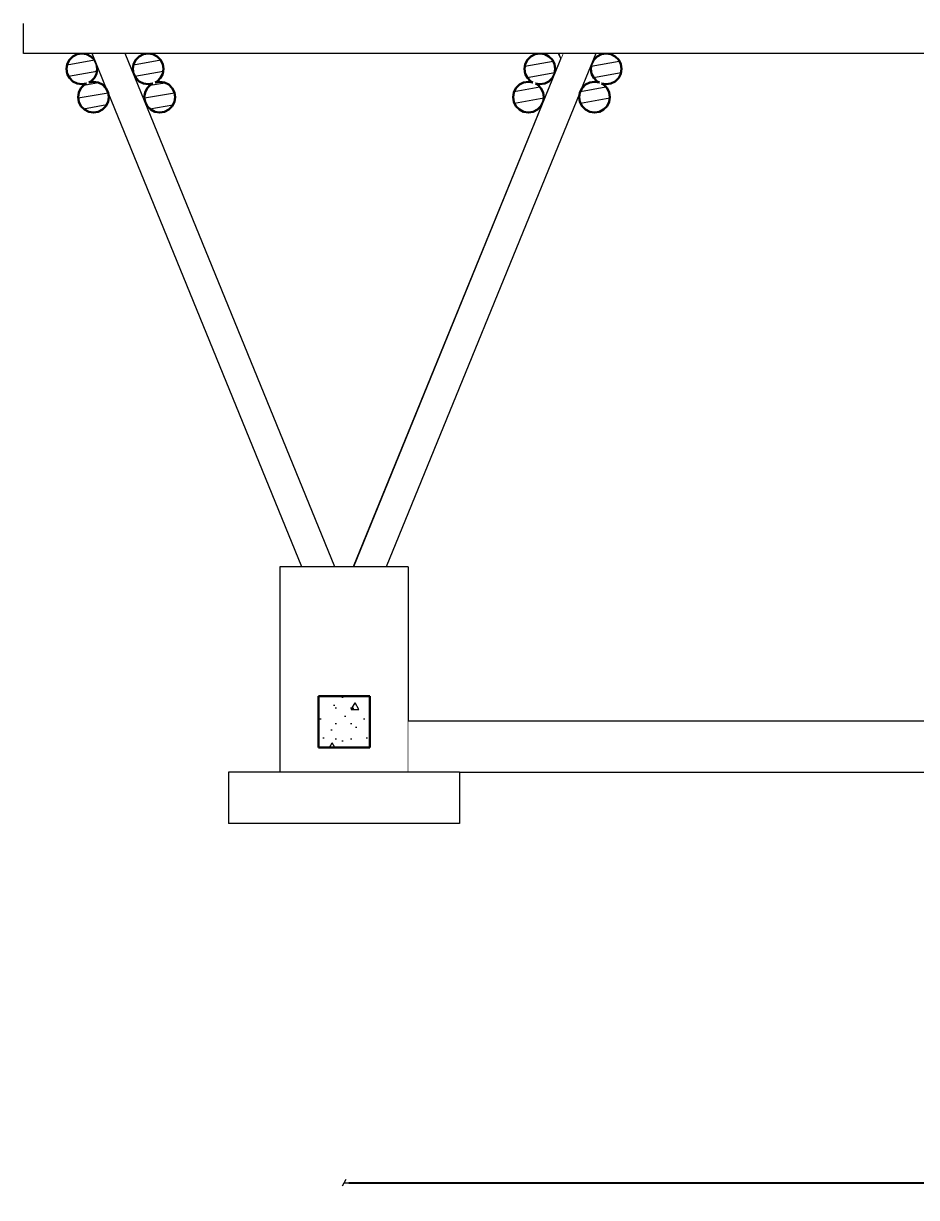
# Model space of a CAD drawing. Header units: millimetres. Extents: x -71878 to 121433, y -67383 to 83273.
# Drawn here: x 3263 to 6745, y -67280 to -62705 of the extents above; entities that cross this region are included whole.
import ezdxf

# ---------------------------------------------------------------- set-up
doc = ezdxf.new("R2010")
doc.units = ezdxf.units.MM
doc.header["$MEASUREMENT"] = 0
doc.set_wipeout_variables(frame=1)
doc.linetypes.add('Wipeout_Contour', pattern=[1000, 0, -1000])
for name, color, linetype, lineweight in [('ACOTACIONES', 7, 'Continuous', 9), ('VIGAS DE CIMENTACION_Pluma_Nº__81', 7, 'Continuous', 30), ('Vigas_Pluma_Nº__81', 7, 'Continuous', 30)]:
    doc.layers.add(name, color=color, linetype=linetype, lineweight=lineweight)
for name, color, linetype in [('COLUMNAS', 7, 'Continuous'), ('Losas', 7, 'Continuous'), ('Vigas', 7, 'Continuous'), ('VIGAS DE CIMENTACION', 7, 'Continuous')]:
    doc.layers.add(name, color=color, linetype=linetype)
for name, color, linetype, lineweight, true_color in [('COLUMNAS_Pluma_Nº__23', 7, 'Continuous', 5, 0x646464), ('Losas_Pluma_Nº__23', 7, 'Continuous', 5, 0x646464), ('VIGAS DE CIMENTACION_Pluma_Nº__23', 7, 'Continuous', 5, 0x646464), ('Vigas_Pluma_Nº__23', 7, 'Continuous', 5, 0x646464)]:
    doc.layers.add(name, color=color, linetype=linetype, lineweight=lineweight, true_color=true_color)
doc.styles.add('Estilo_Generado_2', font='Arial.ttf')
doc.dimstyles.new('Estilo_Generado__1', dxfattribs={"dimtxt": 87.5, "dimasz": 19, "dimexe": 0.18, "dimexo": 0, "dimgap": 0.09, "dimtad": 0, "dimlfac": 0.001, "dimzin": 0, "dimdsep": 46, "dimtxsty": 'Estilo_Generado_2', "dimblk": 'ARROWHEAD_2', "dimblk1": 'ARROWHEAD_2', "dimblk2": 'ARROWHEAD_2', "dimcen": 0.09, "dimse1": 1, "dimse2": 1, "dimclrd": 7, "dimclre": 7, "dimclrt": 7, "dimadec": 0, "dimazin": 0, "dimtfac": 1, "dimtmove": 0, "dimatfit": 3, "dimfxl": 1, "dimtolj": 1, "dimtzin": 0, "dimarcsym": 0})
pattern_1 = [(10, (-22368.785, -65222.404), (-7.81417, 44.31635), [])]

# ---------------------------------------------------------------- blocks, each defined once
blk = doc.blocks.new('ARROWHEAD_2')
at = {"color": 0, "linetype": 'Continuous', "lineweight": 0}
for p, q in [((0, 0), (-1, 0)), ((-0.38, -0.66), (0.38, 0.66))]:
    blk.add_line(p, q, dxfattribs=at)
blk = doc.blocks.new('*D1080')
at = {"layer": 'ACOTACIONES', "color": 7, "linetype": 'Continuous', "lineweight": -2, "transparency": 16777216}
for p, q in [((4532.2, -67222.4), (7134.1, -67222.4)), ((9937.2, -67222.4), (7359.9, -67222.4))]:
    blk.add_line(p, q, dxfattribs=at)
at = {"layer": 'Defpoints', "color": 0, "linetype": 'Continuous', "transparency": 16777216}
for p in [(4513.2, -67222.4), (9956.2, -67222.4), (9956.2, -67222.4)]:
    blk.add_point(p, dxfattribs=at)
at = {"layer": 'ACOTACIONES', "color": 7, "linetype": 'Continuous', "lineweight": -2, "transparency": 16777216, "xscale": 19, "yscale": 19, "zscale": 19, "rotation": 180}
blk.add_blockref('ARROWHEAD_2', (4513.2, -67222.4), dxfattribs=at)
at = {"layer": 'ACOTACIONES', "color": 7, "linetype": 'Continuous', "lineweight": -2, "transparency": 16777216, "xscale": 19, "yscale": 19, "zscale": 19}
blk.add_blockref('ARROWHEAD_2', (9956.2, -67222.4), dxfattribs=at)
at = {"layer": 'ACOTACIONES', "color": 7, "linetype": 'Continuous', "transparency": 16777216, "insert": (7247, -67222.4), "char_height": 87.5, "attachment_point": 5, "style": 'Estilo_Generado_2'}
blk.add_mtext('\\A1;5.44', dxfattribs=at)

msp = doc.modelspace()

# ---------------------------------------------------------------- hatches: boundary and pattern name
at = {"layer": 'Vigas', "linetype": 'Continuous', "lineweight": 0, "true_color": 0xffffff}
h = msp.add_hatch(dxfattribs=at)
h.set_pattern_fill('WOOD_0001', style=0, pattern_type=2)
h.set_pattern_definition(pattern_1)
h.paths.add_polyline_path([(3431.203, -62882.404), (3434.14, -62900.945), (3442.662, -62917.671), (3455.936, -62930.945), (3472.662, -62939.468), (3491.203, -62942.404), (3509.099, -62939.57), (3517.663, -62935.207), (3518.308, -62935.104), (3526.47, -62930.945), (3539.744, -62917.671), (3548.267, -62900.945), (3551.203, -62882.404), (3548.267, -62863.863), (3539.744, -62847.137), (3526.47, -62833.863), (3509.744, -62825.341), (3491.203, -62822.404), (3472.662, -62825.341), (3455.936, -62833.863), (3442.662, -62847.137), (3434.14, -62863.863)])
h = msp.add_hatch(dxfattribs=at)
h.set_pattern_fill('WOOD_0001', style=0, pattern_type=2)
h.set_pattern_definition(pattern_1)
h.paths.add_polyline_path([(3689.652, -62882.404), (3692.589, -62900.945), (3701.111, -62917.671), (3714.385, -62930.945), (3731.111, -62939.468), (3749.652, -62942.404), (3767.394, -62939.594), (3776.005, -62935.207), (3776.805, -62935.08), (3784.919, -62930.945), (3798.193, -62917.671), (3806.716, -62900.945), (3809.652, -62882.404), (3806.716, -62863.863), (3798.193, -62847.137), (3784.919, -62833.863), (3768.193, -62825.341), (3749.652, -62822.404), (3731.111, -62825.341), (3714.385, -62833.863), (3701.111, -62847.137), (3692.589, -62863.863)])
h = msp.add_hatch(dxfattribs=at)
h.set_pattern_fill('WOOD_0001', style=0, pattern_type=2)
h.set_pattern_definition(pattern_1)
h.paths.add_polyline_path([(5219.611, -62863.863), (5216.674, -62882.404), (5219.611, -62900.945), (5228.133, -62917.671), (5241.407, -62930.945), (5249.521, -62935.08), (5250.321, -62935.207), (5258.933, -62939.594), (5276.674, -62942.404), (5295.215, -62939.468), (5311.941, -62930.945), (5325.215, -62917.671), (5333.738, -62900.945), (5336.674, -62882.404), (5333.738, -62863.863), (5325.215, -62847.137), (5311.941, -62833.863), (5295.215, -62825.341), (5276.674, -62822.404), (5258.133, -62825.341), (5241.407, -62833.863), (5228.133, -62847.137)])
h = msp.add_hatch(dxfattribs=at)
h.set_pattern_fill('WOOD_0001', style=0, pattern_type=2)
h.set_pattern_definition(pattern_1)
h.paths.add_polyline_path([(5475.123, -62882.404), (5478.06, -62900.945), (5486.582, -62917.671), (5499.856, -62930.945), (5516.582, -62939.468), (5535.123, -62942.404), (5553.664, -62939.468), (5570.39, -62930.945), (5583.664, -62917.671), (5592.187, -62900.945), (5595.123, -62882.404), (5592.187, -62863.863), (5583.664, -62847.137), (5570.39, -62833.863), (5553.664, -62825.341), (5535.123, -62822.404), (5516.582, -62825.341), (5499.856, -62833.863), (5486.582, -62847.137), (5478.06, -62863.863)])
h = msp.add_hatch(dxfattribs=at)
h.set_pattern_fill('WOOD_0001', style=0, pattern_type=2)
h.set_pattern_definition(pattern_1)
h.paths.add_polyline_path([(3734.546, -62992.27), (3737.483, -63010.811), (3746.005, -63027.537), (3759.279, -63040.811), (3776.005, -63049.333), (3794.546, -63052.27), (3813.087, -63049.333), (3829.813, -63040.811), (3843.087, -63027.537), (3851.61, -63010.811), (3854.546, -62992.27), (3851.61, -62973.729), (3843.087, -62957.003), (3829.813, -62943.729), (3813.087, -62935.207), (3794.546, -62932.27), (3776.005, -62935.207), (3759.279, -62943.729), (3746.005, -62957.003), (3737.483, -62973.729)])
h = msp.add_hatch(dxfattribs=at)
h.set_pattern_fill('WOOD_0001', style=0, pattern_type=2)
h.set_pattern_definition(pattern_1)
h.paths.add_polyline_path([(5291.78, -62992.27), (5288.844, -62973.729), (5280.321, -62957.003), (5267.047, -62943.729), (5250.321, -62935.207), (5231.78, -62932.27), (5213.239, -62935.207), (5196.513, -62943.729), (5183.239, -62957.003), (5174.717, -62973.729), (5171.78, -62992.27), (5174.717, -63010.811), (5183.239, -63027.537), (5196.513, -63040.811), (5213.239, -63049.333), (5231.78, -63052.27), (5250.321, -63049.333), (5267.047, -63040.811), (5280.321, -63027.537), (5288.844, -63010.811)])
at = {"layer": 'VIGAS DE CIMENTACION', "linetype": 'Continuous', "lineweight": 0, "true_color": 0x000000}
h = msp.add_hatch(dxfattribs=at)
h.set_pattern_fill('HORMIGóN_ARMADO_0001', color=18, style=0, pattern_type=2)
h.set_pattern_definition([(0, (-22368.8, -65222.4), (0, 311.769), [30, -150]), (0, (-22278.8, -65066.52), (0, 311.769), [30, -150]), (60, (-22368.8, -65222.4), (-270, 155.8846), [30, -150]), (60, (-22188.8, -65222.4), (-270, 155.8846), [30, -150]), (120, (-22338.8, -65222.4), (270, 155.8846), [30, -150]), (120, (-22158.8, -65222.4), (270, 155.8846), [30, -150]), (0, (-22368.785, -65192.404), (0, 60), [0, -60, 0, -90]), (45, (-22338.785, -65192.404), (-42.42641, 42.42641), [0, -45, 0, -75])])
h.paths.add_polyline_path([(4413.163, -65326.297), (4413.163, -65526.297), (4613.163, -65526.297), (4613.163, -65326.297)])

# ---------------------------------------------------------------- linework, layer by layer
at = {"layer": 'VIGAS DE CIMENTACION_Pluma_Nº__81', "linetype": 'Continuous'}
for p, q in [((4613.163, -65326.297), (4413.163, -65326.297)), ((4413.163, -65326.297), (4413.163, -65526.297)), ((4613.163, -65326.297), (4613.163, -65526.297)), ((4613.163, -65526.297), (4413.163, -65526.297))]:
    msp.add_line(p, q, dxfattribs=at)
at = {"layer": 'Vigas_Pluma_Nº__81', "linetype": 'Continuous'}
for p, q in [((3526.47, -62930.945), (3518.308, -62935.104)), ((3767.394, -62939.594), (3759.279, -62943.729)), ((3784.919, -62930.945), (3776.805, -62935.08)), ((5241.407, -62930.945), (5249.521, -62935.08)), ((5258.933, -62939.594), (5267.047, -62943.729)), ((5499.856, -62930.945), (5508.22, -62935.207))]:
    msp.add_line(p, q, dxfattribs=at)
at = {"layer": 'Vigas_Pluma_Nº__81', "linetype": 'Continuous', "flags": 128}
for points in [[(3526.47, -62930.945), (3539.744, -62917.671), (3548.267, -62900.945), (3551.203, -62882.404), (3548.267, -62863.863), (3539.744, -62847.137), (3526.47, -62833.863), (3509.744, -62825.341), (3491.203, -62822.404), (3472.662, -62825.341), (3455.936, -62833.863), (3442.662, -62847.137), (3434.14, -62863.863), (3431.203, -62882.404), (3434.14, -62900.945), (3442.662, -62917.671), (3455.936, -62930.945), (3472.662, -62939.468), (3491.203, -62942.404), (3509.099, -62939.57)], [(3784.919, -62930.945), (3798.193, -62917.671), (3806.716, -62900.945), (3809.652, -62882.404), (3806.716, -62863.863), (3798.193, -62847.137), (3784.919, -62833.863), (3768.193, -62825.341), (3749.652, -62822.404), (3731.111, -62825.341), (3714.385, -62833.863), (3701.111, -62847.137), (3692.589, -62863.863), (3689.652, -62882.404), (3692.589, -62900.945), (3701.111, -62917.671), (3714.385, -62930.945), (3731.111, -62939.468), (3749.652, -62942.404), (3767.394, -62939.594)], [(5258.933, -62939.594), (5276.674, -62942.404), (5295.215, -62939.468), (5311.941, -62930.945), (5325.215, -62917.671), (5333.738, -62900.945), (5336.674, -62882.404), (5333.738, -62863.863), (5325.215, -62847.137), (5311.941, -62833.863), (5295.215, -62825.341), (5276.674, -62822.404), (5258.133, -62825.341), (5241.407, -62833.863), (5228.133, -62847.137), (5219.611, -62863.863), (5216.674, -62882.404), (5219.611, -62900.945), (5228.133, -62917.671), (5241.407, -62930.945)], [(5516.582, -62939.468), (5535.123, -62942.404), (5553.664, -62939.468), (5570.39, -62930.945), (5583.664, -62917.671), (5592.187, -62900.945), (5595.123, -62882.404), (5592.187, -62863.863), (5583.664, -62847.137), (5570.39, -62833.863), (5553.664, -62825.341), (5535.123, -62822.404), (5516.582, -62825.341), (5499.856, -62833.863), (5486.582, -62847.137), (5478.06, -62863.863), (5475.123, -62882.404), (5478.06, -62900.945), (5486.582, -62917.671), (5499.856, -62930.945)], [(3759.279, -62943.729), (3746.005, -62957.003), (3737.483, -62973.729), (3734.546, -62992.27), (3737.483, -63010.811), (3746.005, -63027.537), (3759.279, -63040.811), (3776.005, -63049.333), (3794.546, -63052.27), (3813.087, -63049.333), (3829.813, -63040.811), (3843.087, -63027.537), (3851.61, -63010.811), (3854.546, -62992.27), (3851.61, -62973.729), (3843.087, -62957.003), (3829.813, -62943.729), (3813.087, -62935.207), (3794.546, -62932.27), (3776.805, -62935.08)], [(5249.521, -62935.08), (5231.78, -62932.27), (5213.239, -62935.207), (5196.513, -62943.729), (5183.239, -62957.003), (5174.717, -62973.729), (5171.78, -62992.27), (5174.717, -63010.811), (5183.239, -63027.537), (5196.513, -63040.811), (5213.239, -63049.333), (5231.78, -63052.27), (5250.321, -63049.333), (5267.047, -63040.811), (5280.321, -63027.537), (5288.844, -63010.811), (5291.78, -62992.27), (5288.844, -62973.729), (5280.321, -62957.003), (5267.047, -62943.729)]]:
    msp.add_lwpolyline(points, dxfattribs=at)

# ---------------------------------------------------------------- dimensions: what is measured, and where the dimension line sits
at = {"layer": 'ACOTACIONES', "linetype": 'Continuous'}
dim = msp.add_linear_dim(base=(9956.185, -67222.404), p1=(4513.163, -67222.404), p2=(9956.185, -67222.404), dimstyle='Estilo_Generado__1', dxfattribs=at)
dim.commit()
dim.dimension.update_dxf_attribs({"geometry": '*D1080', "text_midpoint": (7247.011, -67222.404), "dimtype": 160})

# ---------------------------------------------------------------- next in the draw order: wipeouts: each hides what was drawn before it
at = {"color": 254, "linetype": 'Wipeout_Contour', "lineweight": 0, "ltscale": 105915.907189}
msp.add_wipeout([(3651.375, -62822.404), (3638.297, -62822.404), (4455.55, -64822.404), (4468.628, -64822.404)], dxfattribs=at).dxf.layer = 'COLUMNAS'
at = {"color": 254, "linetype": 'Wipeout_Contour', "lineweight": 0, "ltscale": 193701.307643}
msp.add_wipeout([(4672.897, -64822.404), (4677.748, -64822.404), (5432.267, -62975.929), (5432.615, -62973.729), (5435.395, -62968.273), (5495.001, -62822.404), (5490.15, -62822.404)], dxfattribs=at).dxf.layer = 'COLUMNAS'

# ---------------------------------------------------------------- next in the draw order: linework, layer by layer
at = {"layer": 'Vigas_Pluma_Nº__81', "linetype": 'Continuous'}
msp.add_line((5516.582, -62939.468), (5524.946, -62943.729), dxfattribs=at)

# ---------------------------------------------------------------- next in the draw order: wipeouts: each hides what was drawn before it
at = {"color": 254, "linetype": 'Wipeout_Contour', "lineweight": 0, "ltscale": 105855.428092}
msp.add_wipeout([(3621.07, -62822.404), (4438.323, -64822.404), (4455.55, -64822.404), (3638.297, -62822.404)], dxfattribs=at).dxf.layer = 'COLUMNAS'
at = {"color": 254, "linetype": 'Wipeout_Contour', "lineweight": 0, "ltscale": 109992.166835}
msp.add_wipeout([(5479.451, -62822.404), (4662.198, -64822.404), (4672.897, -64822.404), (5490.15, -62822.404)], dxfattribs=at).dxf.layer = 'COLUMNAS'

# ---------------------------------------------------------------- next in the draw order: wipeouts: each hides what was drawn before it
at = {"color": 254, "linetype": 'Wipeout_Contour', "lineweight": 0, "ltscale": 105957.271403}
msp.add_wipeout([(3651.375, -62822.404), (4468.628, -64822.404), (4476.277, -64822.404), (3659.024, -62822.404)], dxfattribs=at).dxf.layer = 'COLUMNAS'
at = {"color": 254, "linetype": 'Wipeout_Contour', "lineweight": 0, "ltscale": 109939.873253}
msp.add_wipeout([(4646.7, -64822.404), (4662.198, -64822.404), (5479.451, -62822.404), (5463.953, -62822.404)], dxfattribs=at).dxf.layer = 'COLUMNAS'

# ---------------------------------------------------------------- next in the draw order: wipeouts: each hides what was drawn before it
at = {"color": 254, "linetype": 'Wipeout_Contour', "lineweight": 0, "ltscale": 105781.753851}
msp.add_wipeout([(3621.07, -62822.404), (3601.38, -62822.404), (4418.633, -64822.404), (4438.323, -64822.404)], dxfattribs=at).dxf.layer = 'COLUMNAS'
at = {"color": 254, "linetype": 'Wipeout_Contour', "lineweight": 0, "ltscale": 109871.44506}
msp.add_wipeout([(4627.919, -64822.404), (4646.7, -64822.404), (5463.953, -62822.404), (5445.172, -62822.404)], dxfattribs=at).dxf.layer = 'COLUMNAS'

# ---------------------------------------------------------------- next in the draw order: wipeouts: each hides what was drawn before it
at = {"color": 254, "linetype": 'Wipeout_Contour', "lineweight": 0, "ltscale": 105975.470914}
msp.add_wipeout([(3660.495, -62822.404), (3659.024, -62822.404), (4476.277, -64822.404), (4477.748, -64822.404)], dxfattribs=at).dxf.layer = 'COLUMNAS'
at = {"color": 254, "linetype": 'Wipeout_Contour', "lineweight": 0, "ltscale": 109793.580449}
msp.add_wipeout([(4607.694, -64822.404), (4627.919, -64822.404), (5445.172, -62822.404), (5424.947, -62822.404)], dxfattribs=at).dxf.layer = 'COLUMNAS'

# ---------------------------------------------------------------- next in the draw order: wipeouts: each hides what was drawn before it
at = {"color": 254, "linetype": 'Wipeout_Contour', "lineweight": 0, "ltscale": 183651.265074}
msp.add_wipeout([(3531.325, -62822.404), (3592.729, -62972.673), (3593.267, -62973.729), (3593.335, -62974.155), (4348.578, -64822.404), (4353.43, -64822.404), (3536.177, -62822.404)], dxfattribs=at).dxf.layer = 'COLUMNAS'
at = {"color": 254, "linetype": 'Wipeout_Contour', "lineweight": 0, "ltscale": 109713.90158}
msp.add_wipeout([(4588.003, -64822.404), (4607.693, -64822.404), (5424.947, -62822.404), (5405.256, -62822.404)], dxfattribs=at).dxf.layer = 'COLUMNAS'

# ---------------------------------------------------------------- next in the draw order: hatches: boundary and pattern name
at = {"layer": 'Vigas', "linetype": 'Continuous', "lineweight": 0, "true_color": 0xffffff}
h = msp.add_hatch(dxfattribs=at)
h.set_pattern_fill('WOOD_0001', style=0, pattern_type=2)
h.set_pattern_definition(pattern_1)
h.paths.add_polyline_path([(5549.679, -62992.27), (5546.742, -62973.729), (5538.22, -62957.003), (5524.946, -62943.729), (5508.22, -62935.207), (5489.679, -62932.27), (5471.138, -62935.207), (5454.412, -62943.729), (5441.138, -62957.003), (5432.615, -62973.729), (5429.679, -62992.27), (5432.615, -63010.811), (5441.138, -63027.537), (5454.412, -63040.811), (5471.138, -63049.333), (5489.679, -63052.27), (5508.22, -63049.333), (5524.946, -63040.811), (5538.22, -63027.537), (5546.742, -63010.811)])

# ---------------------------------------------------------------- next in the draw order: linework, layer by layer
at = {"layer": 'COLUMNAS_Pluma_Nº__23', "linetype": 'Continuous'}
msp.add_line((5495.001, -62822.404), (5435.395, -62968.273), dxfattribs=at)
at = {"layer": 'Vigas_Pluma_Nº__81', "linetype": 'Continuous'}
msp.add_line((3509.099, -62939.57), (3500.937, -62943.729), dxfattribs=at)
at = {"layer": 'Vigas_Pluma_Nº__81', "linetype": 'Continuous', "flags": 128}
msp.add_lwpolyline([(5508.22, -62935.207), (5489.679, -62932.27), (5471.138, -62935.207), (5454.412, -62943.729), (5441.138, -62957.003), (5432.615, -62973.729), (5429.679, -62992.27), (5432.615, -63010.811), (5441.138, -63027.537), (5454.412, -63040.811), (5471.138, -63049.333), (5489.679, -63052.27), (5508.22, -63049.333), (5524.946, -63040.811), (5538.22, -63027.537), (5546.742, -63010.811), (5549.679, -62992.27), (5546.742, -62973.729), (5538.22, -62957.003), (5524.946, -62943.729)], dxfattribs=at)

# ---------------------------------------------------------------- next in the draw order: wipeouts: each hides what was drawn before it
at = {"color": 254, "linetype": 'Wipeout_Contour', "lineweight": 0, "ltscale": 105503.565479}
msp.add_wipeout([(3546.875, -62822.404), (3536.177, -62822.404), (4353.43, -64822.404), (4364.128, -64822.404)], dxfattribs=at).dxf.layer = 'COLUMNAS'
at = {"color": 254, "linetype": 'Wipeout_Contour', "lineweight": 0, "ltscale": 109640.207967}
msp.add_wipeout([(5388.029, -62822.404), (4570.776, -64822.404), (4588.003, -64822.404), (5405.256, -62822.404)], dxfattribs=at).dxf.layer = 'COLUMNAS'

# ---------------------------------------------------------------- next in the draw order: wipeouts: each hides what was drawn before it
at = {"color": 254, "linetype": 'Wipeout_Contour', "lineweight": 0, "ltscale": 105555.844368}
msp.add_wipeout([(3546.875, -62822.404), (4364.128, -64822.404), (4379.626, -64822.404), (3562.373, -62822.404)], dxfattribs=at).dxf.layer = 'COLUMNAS'
at = {"color": 254, "linetype": 'Wipeout_Contour', "lineweight": 0, "ltscale": 109579.713143}
msp.add_wipeout([(4557.698, -64822.404), (4570.776, -64822.404), (5388.029, -62822.404), (5374.951, -62822.404)], dxfattribs=at).dxf.layer = 'COLUMNAS'

# ---------------------------------------------------------------- next in the draw order: wipeouts: each hides what was drawn before it
at = {"color": 254, "linetype": 'Wipeout_Contour', "lineweight": 0, "ltscale": 105624.253384}
msp.add_wipeout([(3562.373, -62822.404), (4379.626, -64822.404), (4398.407, -64822.404), (3581.154, -62822.404)], dxfattribs=at).dxf.layer = 'COLUMNAS'
at = {"color": 254, "linetype": 'Wipeout_Contour', "lineweight": 0, "ltscale": 109538.338638}
msp.add_wipeout([(4550.049, -64822.404), (4557.698, -64822.404), (5374.951, -62822.404), (5367.302, -62822.404)], dxfattribs=at).dxf.layer = 'COLUMNAS'

# ---------------------------------------------------------------- next in the draw order: wipeouts: each hides what was drawn before it
at = {"color": 254, "linetype": 'Wipeout_Contour', "lineweight": 0, "ltscale": 105702.096554}
msp.add_wipeout([(3581.154, -62822.404), (4398.407, -64822.404), (4418.633, -64822.404), (3601.38, -62822.404)], dxfattribs=at).dxf.layer = 'COLUMNAS'
at = {"color": 254, "linetype": 'Wipeout_Contour', "lineweight": 0, "ltscale": 109520.134447}
msp.add_wipeout([(4548.578, -64822.404), (4550.049, -64822.404), (5367.302, -62822.404), (5365.831, -62822.404)], dxfattribs=at).dxf.layer = 'COLUMNAS'

# ---------------------------------------------------------------- next in the draw order: hatches: boundary and pattern name
at = {"layer": 'Vigas', "linetype": 'Continuous', "lineweight": 0, "true_color": 0xffffff}
h = msp.add_hatch(dxfattribs=at)
h.set_pattern_fill('WOOD_0001', style=0, pattern_type=2)
h.set_pattern_definition(pattern_1)
h.paths.add_polyline_path([(3476.204, -62992.27), (3479.14, -63010.811), (3487.663, -63027.537), (3500.937, -63040.811), (3517.663, -63049.333), (3536.204, -63052.27), (3554.745, -63049.333), (3571.471, -63040.811), (3584.745, -63027.537), (3593.267, -63010.811), (3596.204, -62992.27), (3593.267, -62973.729), (3584.745, -62957.003), (3571.471, -62943.729), (3554.745, -62935.207), (3536.204, -62932.27), (3517.663, -62935.207), (3500.937, -62943.729), (3487.663, -62957.003), (3479.14, -62973.729)])

# ---------------------------------------------------------------- next in the draw order: linework, layer by layer
at = {"layer": 'COLUMNAS_Pluma_Nº__23', "linetype": 'Continuous'}
for p, q in [((3592.729, -62972.673), (3531.325, -62822.404)), ((4477.748, -64822.404), (3660.495, -62822.404)), ((5365.831, -62822.404), (4548.578, -64822.404)), ((4348.578, -64822.404), (3593.335, -62974.155)), ((5432.267, -62975.929), (4677.748, -64822.404)), ((4263.163, -64822.404), (4263.163, -65622.404)), ((4763.163, -64822.404), (4263.163, -64822.404)), ((4763.163, -64822.404), (4763.163, -65622.404))]:
    msp.add_line(p, q, dxfattribs=at)
at = {"layer": 'Vigas_Pluma_Nº__81', "linetype": 'Continuous', "flags": 128}
msp.add_lwpolyline([(3500.937, -62943.729), (3487.663, -62957.003), (3479.14, -62973.729), (3476.204, -62992.27), (3479.14, -63010.811), (3487.663, -63027.537), (3500.937, -63040.811), (3517.663, -63049.333), (3536.204, -63052.27), (3554.745, -63049.333), (3571.471, -63040.811), (3584.745, -63027.537), (3593.267, -63010.811), (3596.204, -62992.27), (3593.267, -62973.729), (3584.745, -62957.003), (3571.471, -62943.729), (3554.745, -62935.207), (3536.204, -62932.27), (3518.308, -62935.104)], dxfattribs=at)

# ---------------------------------------------------------------- next in the draw order: wipeouts: each hides what was drawn before it
at = {"color": 254, "linetype": 'Wipeout_Contour', "lineweight": 0, "ltscale": 83503.350261}
msp.add_wipeout([(5365.831, -62822.404), (5358.652, -62822.404), (5362.242, -62831.189)], dxfattribs=at).dxf.layer = 'COLUMNAS'
at = {"color": 254, "linetype": 'Wipeout_Contour', "lineweight": 0, "ltscale": 118320.644986}
msp.add_wipeout([(4763.163, -65622.404), (9656.185, -65622.404), (9656.185, -65422.404), (4763.163, -65422.404)], dxfattribs=at).dxf.layer = 'VIGAS DE CIMENTACION'

# ---------------------------------------------------------------- next in the draw order: linework, layer by layer
at = {"layer": 'VIGAS DE CIMENTACION_Pluma_Nº__23', "linetype": 'Continuous'}
for p, q in [((4763.163, -65422.404), (9656.185, -65422.404)), ((4963.163, -65622.404), (9458.337, -65622.404))]:
    msp.add_line(p, q, dxfattribs=at)

# ---------------------------------------------------------------- next in the draw order: wipeouts: each hides what was drawn before it
at = {"color": 254, "linetype": 'Wipeout_Contour', "lineweight": 0, "ltscale": 111317.558826}
msp.add_wipeout([(5358.652, -62822.404), (5351.003, -62822.404), (5358.417, -62840.548), (5362.242, -62831.189)], dxfattribs=at).dxf.layer = 'COLUMNAS'

# ---------------------------------------------------------------- next in the draw order: wipeouts: each hides what was drawn before it
at = {"color": 254, "linetype": 'Wipeout_Contour', "lineweight": 0, "ltscale": 111303.193687}
msp.add_wipeout([(5351.003, -62822.404), (5349.533, -62822.404), (5357.682, -62842.348), (5358.417, -62840.548)], dxfattribs=at).dxf.layer = 'COLUMNAS'
at = {"color": 254, "linetype": 'Wipeout_Contour', "lineweight": 0, "ltscale": 107547.140666}
msp.add_wipeout([(4963.163, -65822.404), (4963.163, -65622.404), (4063.163, -65622.404), (4063.163, -65822.404)], dxfattribs=at).dxf.layer = 'Losas'

# ---------------------------------------------------------------- next in the draw order: linework, layer by layer
at = {"layer": 'COLUMNAS_Pluma_Nº__23', "linetype": 'Continuous'}
msp.add_line((5357.682, -62842.348), (5349.533, -62822.404), dxfattribs=at)
at = {"layer": 'Losas_Pluma_Nº__23', "linetype": 'Continuous'}
for p, q in [((4963.163, -65622.404), (4063.163, -65622.404)), ((4063.163, -65622.404), (4063.163, -65822.404)), ((4963.163, -65622.404), (4963.163, -65822.404)), ((4963.163, -65822.404), (4063.163, -65822.404))]:
    msp.add_line(p, q, dxfattribs=at)

# ---------------------------------------------------------------- next in the draw order: wipeouts: each hides what was drawn before it
at = {"color": 254, "linetype": 'Wipeout_Contour', "lineweight": 0, "ltscale": 129542.412977}
msp.add_wipeout([(3263.42, -62822.404), (16584.026, -62822.404), (16584.026, -62819.468), (3263.42, -62819.468)], dxfattribs=at).dxf.layer = 'Vigas'

# ---------------------------------------------------------------- next in the draw order: wipeouts: each hides what was drawn before it
at = {"color": 254, "linetype": 'Wipeout_Contour', "lineweight": 0, "ltscale": 129544.190008}
msp.add_wipeout([(3263.42, -62819.468), (16584.026, -62819.468), (16584.026, -62810.946), (3263.42, -62810.946)], dxfattribs=at).dxf.layer = 'Vigas'

# ---------------------------------------------------------------- next in the draw order: wipeouts: each hides what was drawn before it
at = {"color": 254, "linetype": 'Wipeout_Contour', "lineweight": 0, "ltscale": 129547.581528}
msp.add_wipeout([(16584.026, -62797.671), (3263.42, -62797.671), (3263.42, -62810.945), (16584.026, -62810.945)], dxfattribs=at).dxf.layer = 'Vigas'

# ---------------------------------------------------------------- next in the draw order: linework, layer by layer
at = {"layer": 'Vigas_Pluma_Nº__23', "linetype": 'Continuous'}
msp.add_line((16584.026, -62822.404), (3263.42, -62822.404), dxfattribs=at)

# ---------------------------------------------------------------- next in the draw order: wipeouts: each hides what was drawn before it
at = {"color": 254, "linetype": 'Wipeout_Contour', "lineweight": 0, "ltscale": 129552.273769}
msp.add_wipeout([(3263.42, -62797.672), (16584.026, -62797.672), (16584.026, -62780.945), (3263.42, -62780.945)], dxfattribs=at).dxf.layer = 'Vigas'

# ---------------------------------------------------------------- next in the draw order: linework, layer by layer
at = {"layer": 'Vigas_Pluma_Nº__23', "linetype": 'Continuous'}
for p, q in [((3263.42, -62819.468), (3263.42, -62810.945)), ((3263.42, -62822.404), (3263.42, -62819.468))]:
    msp.add_line(p, q, dxfattribs=at)

# ---------------------------------------------------------------- next in the draw order: wipeouts: each hides what was drawn before it
at = {"color": 254, "linetype": 'Wipeout_Contour', "lineweight": 0, "ltscale": 129557.825764}
msp.add_wipeout([(3263.42, -62762.404), (3263.42, -62780.945), (16584.026, -62780.945), (16584.026, -62762.404)], dxfattribs=at).dxf.layer = 'Vigas'

# ---------------------------------------------------------------- next in the draw order: linework, layer by layer
at = {"layer": 'Vigas_Pluma_Nº__23', "linetype": 'Continuous'}
msp.add_line((3263.42, -62810.945), (3263.42, -62797.671), dxfattribs=at)

# ---------------------------------------------------------------- next in the draw order: wipeouts: each hides what was drawn before it
at = {"color": 254, "linetype": 'Wipeout_Contour', "lineweight": 0, "ltscale": 129563.705318}
msp.add_wipeout([(16584.026, -62743.863), (3263.42, -62743.863), (3263.42, -62762.404), (16584.026, -62762.404)], dxfattribs=at).dxf.layer = 'Vigas'

# ---------------------------------------------------------------- next in the draw order: linework, layer by layer
at = {"layer": 'Vigas_Pluma_Nº__23', "linetype": 'Continuous'}
msp.add_line((3263.42, -62797.671), (3263.42, -62780.945), dxfattribs=at)

# ---------------------------------------------------------------- next in the draw order: wipeouts: each hides what was drawn before it
at = {"color": 254, "linetype": 'Wipeout_Contour', "lineweight": 0, "ltscale": 129569.336894}
msp.add_wipeout([(3263.42, -62743.863), (16584.026, -62743.863), (16584.026, -62727.137), (3263.42, -62727.137)], dxfattribs=at).dxf.layer = 'Vigas'

# ---------------------------------------------------------------- next in the draw order: linework, layer by layer
at = {"layer": 'Vigas_Pluma_Nº__23', "linetype": 'Continuous'}
msp.add_line((3263.42, -62780.945), (3263.42, -62762.404), dxfattribs=at)

# ---------------------------------------------------------------- next in the draw order: wipeouts: each hides what was drawn before it
at = {"color": 254, "linetype": 'Wipeout_Contour', "lineweight": 0, "ltscale": 129574.157953}
msp.add_wipeout([(16584.026, -62713.863), (3263.42, -62713.863), (3263.42, -62727.137), (16584.026, -62727.137)], dxfattribs=at).dxf.layer = 'Vigas'

# ---------------------------------------------------------------- next in the draw order: linework, layer by layer
at = {"layer": 'Vigas_Pluma_Nº__23', "linetype": 'Continuous'}
msp.add_line((3263.42, -62762.404), (3263.42, -62743.863), dxfattribs=at)

# ---------------------------------------------------------------- next in the draw order: wipeouts: each hides what was drawn before it
at = {"color": 254, "linetype": 'Wipeout_Contour', "lineweight": 0, "ltscale": 129577.678238}
msp.add_wipeout([(3263.42, -62705.341), (3263.42, -62713.863), (16584.026, -62713.863), (16584.026, -62705.341)], dxfattribs=at).dxf.layer = 'Vigas'

# ---------------------------------------------------------------- next in the draw order: linework, layer by layer
at = {"layer": 'Vigas_Pluma_Nº__23', "linetype": 'Continuous'}
for p, q in [((3263.42, -62713.863), (3263.42, -62705.341)), ((3263.42, -62727.137), (3263.42, -62713.863)), ((3263.42, -62743.863), (3263.42, -62727.137))]:
    msp.add_line(p, q, dxfattribs=at)

doc.saveas('drawing.dxf')
